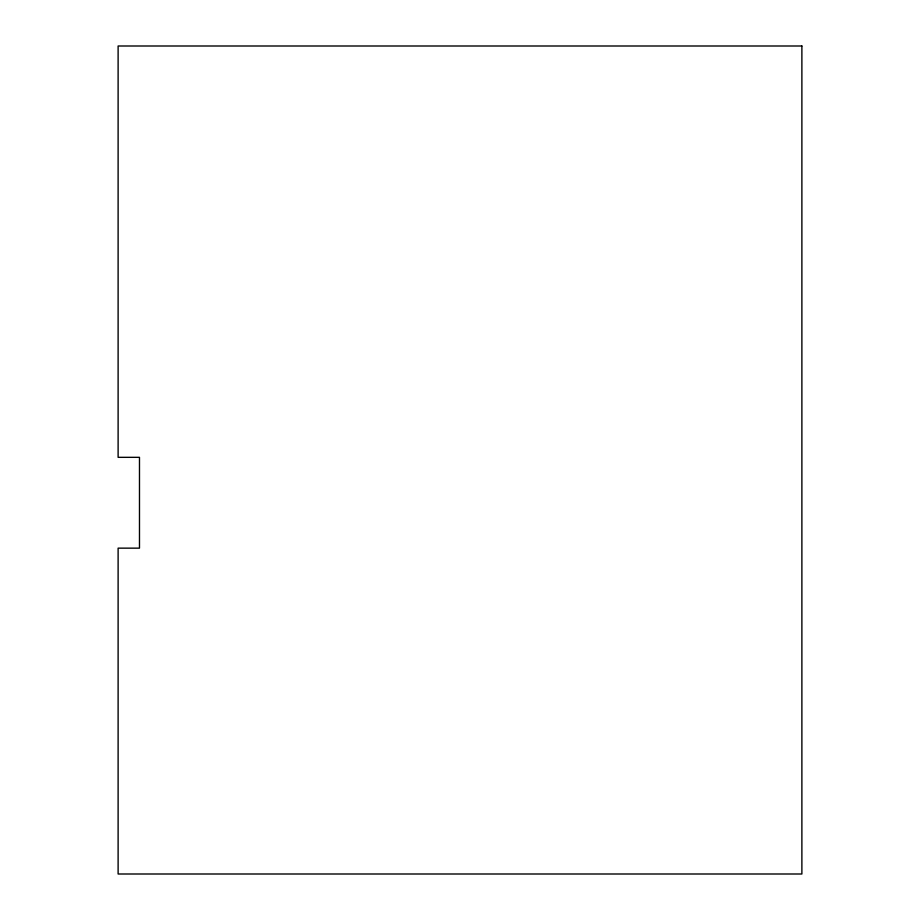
<?xml version="1.0" encoding="UTF-8"?>
<svg xmlns="http://www.w3.org/2000/svg" width="920" height="920" viewBox="0 0 920 920"><rect width="100%" height="100%" fill="white"/><g stroke="black" fill="none" stroke-linecap="round" stroke-linejoin="round"><path stroke-width="1.38" d="M801.883 46L118.116 46L118.116 457.332L139.483 457.332L139.483 548.147L118.116 548.147L118.116 874L801.883 874L801.883 46"/></g></svg>
